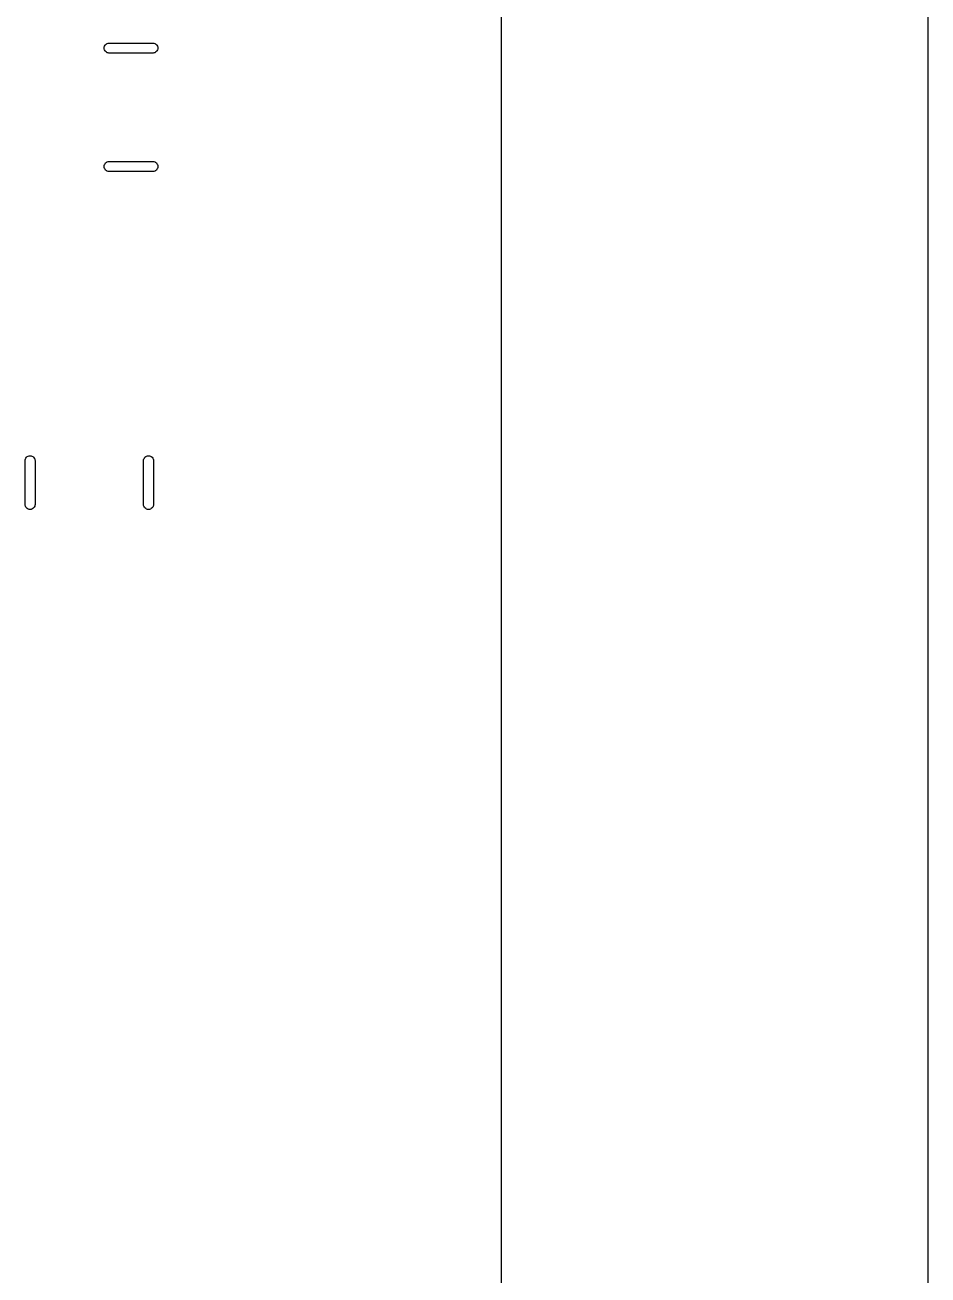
# Model space of a CAD drawing. Extents: x 50 to 150, y -150 to -50.
# Drawn here: x 139.23 to 150.05, y -100 to -85.01 of the extents above; entities that cross this region are included whole.
import ezdxf

# ---------------------------------------------------------------- set-up
doc = ezdxf.new("R2010")
doc.units = 0
doc.layers.add('BLACK', color=7, linetype='CONTINUOUS')

msp = doc.modelspace()

# ---------------------------------------------------------------- linework, layer by layer
at = {"layer": 'BLACK', "linetype": 'CONTINUOUS'}
for p, q in [((150.05, -50), (150.05, -150)), ((144.94, -134.975), (144.94, -65.0249)), ((140.18, -85.2782), (140.183, -85.2669)), ((140.183, -85.2669), (140.189, -85.2565)), ((140.189, -85.2565), (140.196, -85.2474)), ((140.196, -85.2474), (140.205, -85.2399)), ((140.205, -85.2399), (140.216, -85.2343)), ((140.216, -85.2343), (140.227, -85.2309)), ((140.227, -85.2309), (140.236, -85.23)), ((140.236, -85.23), (140.764, -85.23)), ((140.764, -85.23), (140.773, -85.2309)), ((140.773, -85.2309), (140.784, -85.2343)), ((140.784, -85.2343), (140.795, -85.2399)), ((140.795, -85.2399), (140.804, -85.2474)), ((140.804, -85.2474), (140.811, -85.2565)), ((140.811, -85.2565), (140.817, -85.2669)), ((140.817, -85.2669), (140.82, -85.2782)), ((140.178, -85.29), (140.18, -85.2782)), ((140.18, -85.3018), (140.178, -85.29)), ((140.183, -85.3131), (140.18, -85.3018)), ((140.189, -85.3235), (140.183, -85.3131)), ((140.196, -85.3326), (140.189, -85.3235)), ((140.205, -85.3401), (140.196, -85.3326)), ((140.216, -85.3457), (140.205, -85.3401)), ((140.227, -85.3491), (140.216, -85.3457)), ((140.236, -85.35), (140.227, -85.3491)), ((140.764, -85.35), (140.236, -85.35)), ((140.773, -85.3491), (140.764, -85.35)), ((140.784, -85.3457), (140.773, -85.3491)), ((140.795, -85.3401), (140.784, -85.3457)), ((140.804, -85.3326), (140.795, -85.3401)), ((140.811, -85.3235), (140.804, -85.3326)), ((140.817, -85.3131), (140.811, -85.3235)), ((140.82, -85.3018), (140.817, -85.3131)), ((140.82, -85.2782), (140.822, -85.29)), ((140.822, -85.29), (140.82, -85.3018)), ((140.178, -86.71), (140.18, -86.6982)), ((140.18, -86.7218), (140.178, -86.71)), ((140.18, -86.6982), (140.183, -86.6869)), ((140.183, -86.7331), (140.18, -86.7218)), ((140.183, -86.6869), (140.189, -86.6765)), ((140.189, -86.7435), (140.183, -86.7331)), ((140.189, -86.6765), (140.196, -86.6674)), ((140.196, -86.7526), (140.189, -86.7435)), ((140.196, -86.6674), (140.205, -86.6599)), ((140.205, -86.7601), (140.196, -86.7526)), ((140.205, -86.6599), (140.216, -86.6543)), ((140.216, -86.7657), (140.205, -86.7601)), ((140.216, -86.6543), (140.227, -86.6509)), ((140.227, -86.7691), (140.216, -86.7657)), ((140.227, -86.6509), (140.236, -86.65)), ((140.236, -86.77), (140.227, -86.7691)), ((140.236, -86.65), (140.764, -86.65)), ((140.764, -86.77), (140.236, -86.77)), ((140.764, -86.65), (140.773, -86.6509)), ((140.773, -86.7691), (140.764, -86.77)), ((140.773, -86.6509), (140.784, -86.6543)), ((140.784, -86.7657), (140.773, -86.7691)), ((140.784, -86.6543), (140.795, -86.6599)), ((140.795, -86.7601), (140.784, -86.7657)), ((140.795, -86.6599), (140.804, -86.6674)), ((140.804, -86.7526), (140.795, -86.7601)), ((140.804, -86.6674), (140.811, -86.6765)), ((140.811, -86.7435), (140.804, -86.7526)), ((140.811, -86.6765), (140.817, -86.6869)), ((140.817, -86.7331), (140.811, -86.7435)), ((140.817, -86.6869), (140.82, -86.6982)), ((140.82, -86.7218), (140.817, -86.7331)), ((140.82, -86.6982), (140.822, -86.71)), ((140.822, -86.71), (140.82, -86.7218)), ((139.231, -90.227), (139.234, -90.2157)), ((139.234, -90.2157), (139.24, -90.2053)), ((139.24, -90.2053), (139.247, -90.1961)), ((139.247, -90.1961), (139.257, -90.1886)), ((139.257, -90.1886), (139.267, -90.183)), ((139.267, -90.183), (139.278, -90.1796)), ((139.278, -90.1796), (139.29, -90.1785)), ((139.29, -90.1785), (139.302, -90.1796)), ((139.302, -90.1796), (139.313, -90.183)), ((139.313, -90.183), (139.323, -90.1886)), ((139.323, -90.1886), (139.333, -90.1961)), ((139.333, -90.1961), (139.34, -90.2053)), ((139.34, -90.2053), (139.346, -90.2157)), ((139.346, -90.2157), (139.349, -90.227)), ((140.651, -90.227), (140.654, -90.2157)), ((140.654, -90.2157), (140.66, -90.2053)), ((140.66, -90.2053), (140.667, -90.1961)), ((140.667, -90.1961), (140.677, -90.1886)), ((140.677, -90.1886), (140.687, -90.183)), ((140.687, -90.183), (140.698, -90.1796)), ((140.698, -90.1796), (140.71, -90.1785)), ((140.71, -90.1785), (140.722, -90.1796)), ((140.722, -90.1796), (140.733, -90.183)), ((140.733, -90.183), (140.743, -90.1886)), ((140.743, -90.1886), (140.753, -90.1961)), ((140.753, -90.1961), (140.76, -90.2053)), ((140.76, -90.2053), (140.766, -90.2157)), ((140.766, -90.2157), (140.769, -90.227)), ((139.23, -90.2358), (139.231, -90.227)), ((139.23, -90.7642), (139.23, -90.2358)), ((139.349, -90.227), (139.35, -90.2358)), ((139.35, -90.2358), (139.35, -90.7642)), ((140.65, -90.2358), (140.651, -90.227)), ((140.65, -90.7642), (140.65, -90.2358)), ((140.769, -90.227), (140.77, -90.2358)), ((140.77, -90.2358), (140.77, -90.7642)), ((139.231, -90.773), (139.23, -90.7642)), ((139.234, -90.7843), (139.231, -90.773)), ((139.24, -90.7947), (139.234, -90.7843)), ((139.247, -90.8039), (139.24, -90.7947)), ((139.257, -90.8114), (139.247, -90.8039)), ((139.267, -90.817), (139.257, -90.8114)), ((139.278, -90.8204), (139.267, -90.817)), ((139.313, -90.817), (139.302, -90.8204)), ((139.323, -90.8114), (139.313, -90.817)), ((139.333, -90.8039), (139.323, -90.8114)), ((139.34, -90.7947), (139.333, -90.8039)), ((139.346, -90.7843), (139.34, -90.7947)), ((139.349, -90.773), (139.346, -90.7843)), ((139.35, -90.7642), (139.349, -90.773)), ((140.651, -90.773), (140.65, -90.7642)), ((140.654, -90.7843), (140.651, -90.773)), ((140.66, -90.7947), (140.654, -90.7843)), ((140.667, -90.8039), (140.66, -90.7947)), ((140.677, -90.8114), (140.667, -90.8039)), ((140.687, -90.817), (140.677, -90.8114)), ((140.698, -90.8204), (140.687, -90.817)), ((140.733, -90.817), (140.722, -90.8204)), ((140.743, -90.8114), (140.733, -90.817)), ((140.753, -90.8039), (140.743, -90.8114)), ((140.76, -90.7947), (140.753, -90.8039)), ((140.766, -90.7843), (140.76, -90.7947)), ((140.769, -90.773), (140.766, -90.7843)), ((140.77, -90.7642), (140.769, -90.773)), ((139.29, -90.8215), (139.278, -90.8204)), ((139.302, -90.8204), (139.29, -90.8215)), ((140.71, -90.8215), (140.698, -90.8204)), ((140.722, -90.8204), (140.71, -90.8215))]:
    msp.add_line(p, q, dxfattribs=at)

doc.saveas('drawing.dxf')
